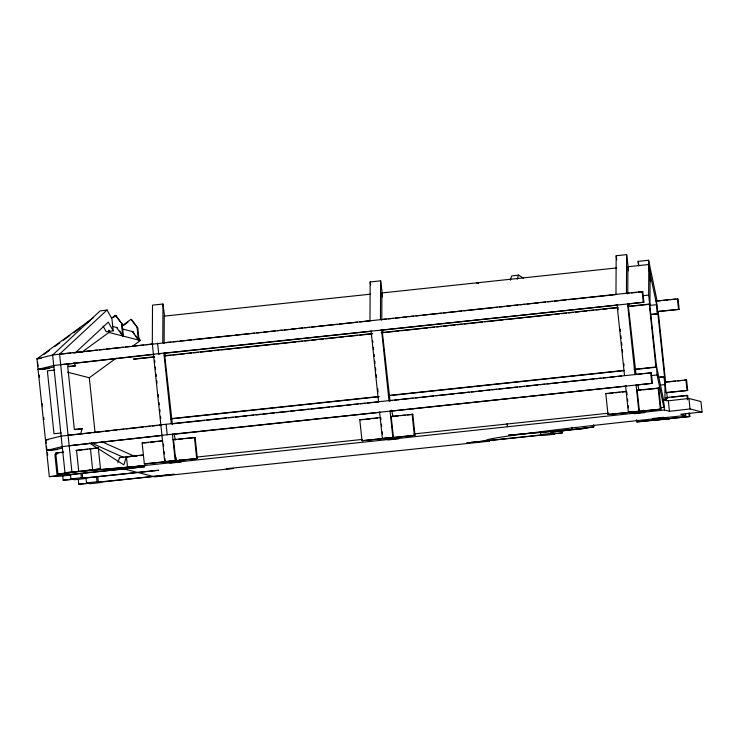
<?xml version="1.0" encoding="UTF-8"?>
<svg xmlns="http://www.w3.org/2000/svg" width="739" height="739" viewBox="0 0 739 739"><rect width="100%" height="100%" fill="white"/><g stroke="black" fill="none" stroke-linecap="round" stroke-linejoin="round"><path stroke-width="1.11" d="M165.277 461.681L164.705 461.533L152.317 343.746L152.511 305.133L162.977 304.015L162.792 342.628L163.458 342.804M164.113 343.302L164.252 316.126M382.386 294.408L380.64 280.838L370.174 281.956L369.98 320.56L370.645 320.735M380.64 280.838L380.446 319.451L381.112 319.618M381.777 320.126L381.915 292.949L616.723 267.934M628.501 269.31L626.635 254.632L616.169 255.749L615.975 294.362L616.64 294.538M626.635 254.632L626.441 293.244L627.106 293.42M627.771 293.919L627.91 266.742L628.483 270.816M634.783 369.5L656.555 367.181L648.657 295.092L648.805 264.516L628.178 266.714M630.459 306.334L649.978 304.256L650.089 273.689L648.805 264.516M664.897 400.409L664.971 384.557L663.862 376.622L657.581 377.287M80.597 433.811L82.214 428.722L74.343 429.387L67.729 366.47L75.6 365.796L73.965 362.886M117.88 462.706L119.496 457.617L143.403 454.901M136.549 455.843L126.424 456.702L123.838 464.859L89.243 442.957M510.316 280.183L511.637 275.998L518.566 275.093L523.378 278.141M517.245 279.277L518.566 275.093M59.065 475.861L49.328 476.655L36.95 358.868L52.617 355.034L59.554 354.129L107.035 310.011L111.922 318.758L113.196 330.869L106.268 331.774L103.007 325.945M74.888 353.168L108.31 322.121L113.196 330.869M93.169 317.872L36.95 358.868L39.463 357.694M44.063 354.341L49.596 350.304M55.129 346.277L59.739 342.914M63.425 340.226L69.872 335.515M73.558 332.827L80.015 328.125M84.625 324.763L90.149 320.735M111.607 318.056L115.302 315.368L115.968 315.535L122.157 324.061L123.422 336.171L119.709 331.054M113.196 317.548L115.968 315.535M81.992 352.097L108.929 332.458L109.594 332.633L109.363 330.425M122.637 325.409L130.932 319.368L131.597 319.534L137.787 328.061L139.061 340.171L135.967 335.903M123.302 325.585L127.912 322.222M67.609 372.207L89.299 377.758L116.235 358.119M132.955 345.926L140.392 340.513L138.535 337.954M38.714 369.528L38.049 369.361L48.525 368.244L53.965 366.83M47.241 450.605L46.575 450.439L57.042 449.321L62.492 447.908M38.049 369.361L53.725 365.519L153.416 354.23L643.909 302.233L642.81 291.748L642.145 291.572L59.554 354.129L71.932 471.907L64.995 472.821L52.617 355.034L100.107 310.925L107.035 310.011M46.141 440.121L45.476 439.954L61.143 436.112L160.843 424.823L651.336 372.825L652.435 383.31L636.399 385.019M46.575 450.439L62.242 446.605L161.943 435.317L652.435 383.31M524.542 433.821L513.3 435.345A167.55 3.806 -6 0 0 487.694 440.647L489.698 441.155L226.291 468.729L233.228 468.471L154.719 476.831L120.596 468.101L664.453 410.006L669.451 411.281L690.023 408.963L702.05 412.039L700.951 401.545L688.924 398.469L668.342 400.797L663.354 399.522L664.453 410.006M66.547 364.207L154.091 354.406L153.426 354.23M75.6 365.796L68.672 366.71L67.037 363.791M75.276 429.627L82.214 428.722M73.087 445.543L75.064 445.284M75.877 450.448L98.278 447.871L100.486 468.849L57.956 474.059L55.748 453.081L63.572 452.056M84.412 449.691L87.618 449.275M89.752 448.989L98.278 447.871M135.237 456.277L137.214 456.018M140.188 455.63L142.165 455.372L139.92 455.557M57.956 474.059L100.486 468.849M524.256 433.848L531.184 432.943M593.833 426.985L551.303 432.195L593.833 426.985L593.602 424.777M531.47 432.915L544.698 431.225A167.55 3.806 -6 0 1 654.348 418.791L685.746 415.447L685.524 413.35M70.842 353.076L59.554 354.129M73.124 352.826L97.086 350.147M99.368 349.898L103.931 349.39M106.213 349.131L123.321 347.228M125.602 346.97L130.166 346.462M132.447 346.203L137.011 345.695M139.292 345.446L143.856 344.937M146.137 344.679L152.982 343.912M90.777 432.888L68.071 435.206M93.059 432.629L103.321 431.484M105.603 431.234L110.166 430.726M112.448 430.467L117.011 429.959M119.293 429.701L123.856 429.193M126.138 428.943L143.255 427.031M145.537 426.782L150.1 426.274M152.382 426.015L156.945 425.507M159.227 425.248L161.508 424.999L160.843 424.823M162.608 435.483L69.17 445.691M638.431 265.864L638.117 261.366L648.593 260.257L657.128 301.096L656.463 300.93L657.571 311.415L658.237 311.59L665.654 382.183L664.989 382.008L666.088 392.501L666.754 392.668L667.354 398.367M164.095 316.144L370.359 294.177M166.275 342.499L170.857 342.009M173.148 341.769L177.73 341.279M180.02 341.039L184.602 340.55M186.893 340.3L191.475 339.82M193.766 339.57L212.093 337.621M214.384 337.372L232.711 335.423M235.002 335.183L254.484 333.104M256.775 332.864L261.357 332.374M263.647 332.134L268.229 331.645M270.52 331.395L275.102 330.906M277.393 330.666L281.975 330.176M284.266 329.936L288.847 329.446M291.138 329.206L295.72 328.716M298.011 328.467L302.593 327.977M304.884 327.737L309.465 327.248M311.756 327.007L316.338 326.518M318.629 326.278L336.956 324.319M339.247 324.079L357.574 322.121M359.865 321.881L370.174 320.781M381.629 319.562L386.211 319.072M388.502 318.832L393.083 318.343M395.374 318.103L399.956 317.613M402.256 317.364L406.838 316.883M409.129 316.634L413.711 316.144M416.002 315.904L420.583 315.414M422.874 315.174L427.456 314.685M429.747 314.435L441.201 313.216M443.492 312.976L461.82 311.027M464.11 310.777L497.329 307.239M499.619 306.999L504.201 306.509M506.492 306.26L511.074 305.78M513.365 305.53L517.947 305.041M520.238 304.801L524.819 304.311M527.11 304.071L531.692 303.581M533.983 303.341L538.565 302.851M540.856 302.602L545.437 302.112M547.728 301.872L552.31 301.383M554.61 301.142L566.065 299.923M568.356 299.674L586.683 297.725M588.974 297.484L615.319 294.676M626.774 293.457L629.065 293.207M631.355 292.967L635.937 292.478M638.228 292.238L642.81 291.748M37.994 358.757L41.135 358.424M642.93 295.702L648.657 295.092M158.275 353.953L160.372 353.732M163.938 353.353L371.283 331.266M380.446 330.296L617.564 305.041M627.873 303.941L643.909 302.233M656.093 300.967L678.069 298.87L679.169 309.355L657.858 311.627M656.759 301.142L661.239 300.662M663.483 300.422L667.973 299.942M670.218 299.701L675.825 299.11M133.316 359.043L153.961 356.845M164.28 355.745L371.976 333.622M381.139 332.652L617.213 307.507M627.503 306.408L649.313 304.089L655.89 367.006L656.592 367.172M38.382 369.445L48.857 368.327M133.981 359.209L154.627 357.011M165.231 355.884L170.958 355.274M172.972 355.062L177.84 354.544M179.854 354.332L184.713 353.815M186.727 353.593L191.586 353.076M193.609 352.863L198.468 352.346M200.491 352.133L212.213 350.877M214.255 350.665L219.086 350.147M221.127 349.935L232.84 348.688M234.891 348.466L275.019 344.189M276.386 344.051L295.868 341.972M297.956 341.751L302.741 341.242M304.837 341.021L309.613 340.503M311.719 340.282L316.486 339.774M318.592 339.552L323.368 339.044M325.474 338.822L337.113 337.575M339.238 337.353L343.995 336.845M346.12 336.624L357.741 335.386M359.875 335.155L372.641 333.797M382.811 332.716L398.995 330.989M401.157 330.758L420.768 328.67M422.939 328.439L427.641 327.94M429.821 327.7L434.514 327.201M436.703 326.971L441.395 326.472M443.585 326.241L448.268 325.742M450.467 325.511L455.141 325.012M457.339 324.772L462.014 324.273M464.221 324.042L468.896 323.543M471.103 323.312L482.641 322.075M484.858 321.844L503.268 319.885M505.504 319.645L523.896 317.687M526.14 317.447L552.541 314.638M554.804 314.389L559.414 313.899M561.686 313.659L566.296 313.17M568.568 312.93L573.168 312.44M575.45 312.191L580.041 311.701M582.332 311.461L586.923 310.971M589.205 310.731L593.796 310.241M596.087 309.992L600.678 309.512M602.959 309.262L607.55 308.773M609.832 308.532L617.878 307.673M42.908 369.084L48.137 368.521M650.348 305.373L656.629 304.708L657.248 313.706L657.913 313.872L664.527 376.788L660.333 377.232M54.704 370.045L47.37 370.83L53.984 433.747L61.309 432.962M657.193 311.452L679.169 309.355M650.967 314.371L657.248 313.706M650.588 314.648L657.913 313.872M171.18 418.634L378.59 396.547M388.899 395.448L623.808 370.424M634.117 369.324L655.89 367.006M170.7 418.93L379.255 396.714M389.564 395.614L624.473 370.599M172.501 423.826L183.965 422.606M186.256 422.357L204.583 420.408M206.874 420.168L226.346 418.089M228.637 417.849L233.219 417.359M235.51 417.119L240.092 416.63M242.383 416.38L246.965 415.891M249.255 415.651L253.837 415.161M256.128 414.921L260.71 414.431M263.001 414.191L267.583 413.701M269.874 413.452L274.455 412.972M276.746 412.722L288.201 411.503M290.492 411.263L295.073 410.773M297.364 410.524L308.819 409.304M311.11 409.064L329.446 407.115M331.737 406.866L344.337 405.526M346.628 405.277L351.21 404.796M353.501 404.547L358.082 404.057M360.373 403.817L364.955 403.328M367.246 403.088L371.828 402.598M374.119 402.349L378.701 401.868M389.01 400.769L392.446 400.399M394.737 400.159L399.319 399.67M401.61 399.42L413.064 398.201M415.355 397.961L419.937 397.471M422.228 397.231L433.682 396.012M435.973 395.762L454.3 393.813M456.591 393.564L469.191 392.224M471.482 391.984L476.064 391.494M478.355 391.254L482.946 390.765M485.237 390.515L489.818 390.026M492.109 389.786L496.691 389.296M498.982 389.056L503.564 388.566M505.855 388.326L517.309 387.097M519.6 386.857L524.182 386.368M526.473 386.127L537.927 384.908M540.218 384.659L544.8 384.169M547.091 383.929L558.545 382.71M560.836 382.469L594.054 378.931M596.345 378.682L600.927 378.192M603.218 377.952L607.8 377.463M610.091 377.223L614.672 376.733M616.963 376.484L621.545 376.003M635.3 374.534L642.173 373.805M644.463 373.555L651.336 372.825M45.476 439.954L48.617 439.622M651.364 375.578L657.091 374.969L663.853 407.309L660.417 407.679M172.464 434.43L379.8 412.353M390.109 411.253L626.09 386.118M664.61 382.054L686.586 379.948L687.695 390.441L666.384 392.705M665.276 382.22L675.372 381.148M677.617 380.908L682.106 380.428M684.342 380.188L686.586 379.948M660.786 385.001L664.971 384.557M49.005 450.3L57.707 449.497L57.042 449.321M172.861 439.659L195.142 437.534L197.35 458.503L144.336 463.907L142.137 442.938L162.617 440.749M390.515 416.482L412.805 414.348L415.004 435.317L361.999 440.721L359.791 419.752L380.28 417.572M636.51 390.275L658.8 388.151L660.999 409.12L607.994 414.524L605.795 393.554L626.275 391.365M143.92 442.984L148.41 442.504M150.654 442.273L155.135 441.793M157.379 441.553L161.869 441.072M176.409 439.529L173.536 439.594L175.743 460.563L164.705 461.533M178.616 439.289L183.023 438.818M185.221 438.587L195.142 437.534M363.828 419.567L359.791 419.752M366.073 419.327L370.553 418.847M372.798 418.607L377.287 418.126M392.963 416.463L398.478 415.872M400.677 415.641L405.092 415.17M407.291 414.93L412.805 414.348M608.696 393.481L613.185 393M615.43 392.769L619.919 392.289M622.155 392.049L626.644 391.568M641.166 390.026L637.194 390.21L639.401 411.18L628.353 412.15L625.6 385.934L626.266 386.1M643.373 389.786L658.8 388.151M56.949 454.152L54.862 454.374L57.06 475.353L60.395 476.202L70.861 475.085L67.535 474.235L57.06 475.353M665.719 392.538L687.695 390.441M665.691 397.628L687.002 395.365L687.667 395.531L688.009 398.848M666.042 397.831L669.46 397.471M671.733 397.231L687.667 395.531M197.479 456.988L362.489 439.409M414.052 433.922L608.853 413.175M380.271 412.297L379.606 412.131L382.359 438.347L393.407 437.377L391.199 416.408M144.336 463.907L197.35 458.503M361.999 440.721L415.004 435.317M607.994 414.524L660.999 409.12M49.328 476.655L58.399 475.685M69.531 474.743L144.853 466.725L68.866 474.577L68.635 472.369M70.898 478.89L81.364 477.773L84.689 478.623L74.223 479.74L70.898 478.89L70.436 474.475M62.686 475.639L63.157 480.193L72.228 479.232M72.893 479.399L63.157 480.193M83.359 478.281L158.691 470.263L82.694 478.115L82.232 473.699M636.63 419.706L636.861 421.914L689.866 416.51L689.524 413.193M689.866 416.51L636.861 421.914M86.528 482.89L97.003 481.773L100.328 482.622L89.853 483.74L86.528 482.89L85.955 477.366M540.763 434.514L551.229 433.396L554.555 434.246L544.089 435.363L540.763 434.514L540.532 432.306M78.316 479.639L78.796 484.193L87.858 483.232M542.093 434.846L466.762 442.873L542.759 435.022M562.046 430.661L562.287 432.943L552.56 433.738L552.329 431.53M88.523 483.398L78.796 484.193M98.998 482.281L174.321 474.262L98.333 482.114L97.751 476.59M553.225 433.904L562.287 432.943M702.05 412.039L680.758 414.173L685.746 415.447M60.653 364.613L68.524 363.948M82.168 449.885L76.542 450.356L78.75 471.334L71.932 471.907M55.748 453.081L59.12 452.795M61.374 452.61L63.619 452.416M119.496 457.617L123.995 457.229M126.24 457.044L130.738 456.656M86.62 470.66L143.274 465.856L79.692 471.574M579.967 428.796L586.784 428.223L573.039 429.71M64.995 472.821L71.812 472.239M565.159 430.375L508.515 435.188L572.097 429.47L571.866 427.262M649.276 304.089L649.978 304.256M628.215 303.905L627.55 303.738L634.967 374.331L635.632 374.497M617.739 305.022L617.074 304.847L624.501 375.44M477.043 282.741L476.378 282.575L478.456 283.499M663.862 376.622L664.527 376.788M636.732 384.982L636.067 384.816L638.819 411.032M666.726 397.767L666.061 397.591L666.412 400.907M382.22 330.102L381.555 329.936L388.973 400.529L389.638 400.704M605.795 393.554L606.46 393.721M640.066 411.346L644.851 412.574L634.385 413.692L629.6 412.464M668.268 418.57L663.483 417.341L653.008 418.459L657.802 419.678M668.934 418.736L669.506 418.884L658.467 419.854M628.353 412.15L628.935 412.297M115.302 315.368L122.157 324.061M130.932 319.368L137.787 328.061M112.504 326.435L117.233 327.645M122.268 328.929L133.112 331.709M140.392 340.513L108.929 332.458L108.698 330.259M164.557 353.288L163.892 353.122L171.309 423.715L171.975 423.881M390.737 411.189L390.072 411.013L392.825 437.229M159.365 353.842L158.691 353.667L157.592 343.182M394.072 437.553L398.857 438.772L388.391 439.89L383.606 438.661M382.359 438.347L382.931 438.495M48.525 368.244L49.19 368.41M173.074 434.366L172.409 434.199L175.171 460.415M142.137 442.938L142.803 443.104M165.942 461.847L170.727 463.076L181.194 461.958L176.409 460.73L176.058 457.423M101.733 441.719L134.258 456.185M91.257 443.003L122.729 457.007M132.872 331.645L134.729 334.204M132.207 331.469L138.396 339.995L137.121 327.885M116.568 327.479L122.757 335.996L121.482 323.885M656.629 304.708L649.858 272.358L650.486 281.356L649.904 275.85M638.117 261.366L638.81 264.682M637.831 385.001L638.995 390.58M391.596 410.09L393 416.778M174.173 434.384L175.337 439.964M628.612 303.433L629.046 306.482M616.169 255.749L616.742 259.823M381.915 292.949L382.479 297.023M382.617 329.631L383.051 332.689L382.386 332.513L390.044 401.166M370.174 281.956L370.599 285.005M162.977 304.015L164.612 316.486M164.963 352.817L165.388 355.865L164.723 355.699L172.381 424.352M688.924 398.469L690.023 408.963M677.404 298.704L678.504 309.188M685.921 379.781L687.021 390.266M687.002 395.365L687.464 399.781M688.859 413.027L689.201 416.334M668.342 400.797L669.451 411.281M649.211 269.245L649.553 272.552M658.135 387.975L660.333 408.953M642.145 291.572L643.244 302.066M650.671 372.659L651.77 383.144M643.299 410.136L643.521 412.233M628.381 306.315L635.965 373.86M617.906 307.433L618.146 309.715M620.197 329.169L620.437 331.451M620.917 336.033L621.157 338.314M621.638 342.896L621.878 345.178M622.358 349.759L622.598 352.041M623.799 363.486L624.039 365.768M626.838 392.427L627.078 394.635M627.54 399.051L627.771 401.259M628.233 405.674L628.464 407.882M561.381 430.486L561.622 432.768M550.998 431.188L551.229 433.396M507.102 423.586L507.434 426.726M412.131 414.182L414.339 435.151M372.632 340.494L372.872 342.785M373.361 347.358L373.601 349.649M374.082 354.221L374.322 356.512M374.802 361.085L375.042 363.376M375.523 367.948L375.763 370.239M376.243 374.812L376.484 377.102M377.684 388.538L378.045 391.975M380.733 417.526L380.964 419.734M381.426 424.149L381.657 426.357M382.239 431.872L382.469 434.079M371.08 331.054L378.507 401.647M194.477 437.359L196.676 458.337M179.642 459.519L179.863 461.616M166.109 424.269L167.217 434.754M154.617 360.244L154.857 362.535M155.338 367.107L155.578 369.398M156.058 373.971L156.298 376.262M156.779 380.834L157.019 383.125M158.22 394.561L158.46 396.852M159.061 402.57L159.301 404.861M159.781 409.434L160.03 411.725M160.511 416.297L160.751 418.588M163.421 444.019L163.652 446.227M164.234 451.741L164.464 453.949M164.926 458.365L165.157 460.573M126.424 456.702L127.524 467.196M89.299 377.758L95.072 432.675M96.421 476.258L97.003 481.773M90.407 448.536L92.615 469.514M80.902 473.357L81.364 477.773M39.315 375.218L39.555 377.5M42.308 403.688L42.548 405.96M43.74 417.35L43.98 419.632M47.481 452.887L47.721 455.169M37.615 362.101L38.059 366.295M45.809 440.038L46.132 443.188M46.465 446.328L46.908 450.522M663.853 407.309L663.234 398.321L656.472 365.971L657.091 374.969M648.593 260.257L649.128 268.128"/></g></svg>
